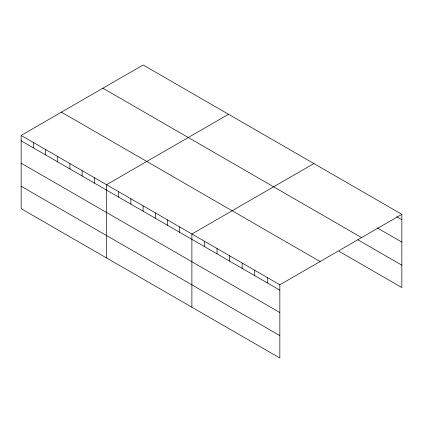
<?xml version="1.0" encoding="UTF-8"?>
<svg xmlns="http://www.w3.org/2000/svg" width="423" height="423" viewBox="0 0 423 423"><rect width="100%" height="100%" fill="white"/><g stroke="black" fill="none" stroke-linecap="round" stroke-linejoin="round"><path stroke-width="0.63" d="M21.15 135.423L279.846 284.779L279.846 358.017L21.15 208.661L21.15 135.423L143.154 64.983L401.85 214.339L401.85 287.577L339.024 251.304M228.526 114.273L106.517 184.714L106.517 257.945M313.892 163.558L191.889 233.998L191.889 307.235M279.846 284.779L401.85 214.339M396.711 216.735L401.85 219.701M377.29 227.923L401.85 242.099M102.895 88.227L361.586 237.583M357.874 239.788L401.85 265.179M61.414 112.18L320.105 261.536M21.15 140.785L279.846 290.141M21.15 163.183L279.846 312.539M21.15 186.263L279.846 335.619M267.278 277.525L267.278 282.887M254.715 270.271L254.715 275.632M242.152 263.016L242.152 268.378M229.583 255.762L229.583 261.123M217.02 248.507L217.02 253.869M204.452 241.253L204.452 246.614M179.69 226.955L179.69 232.317M167.497 219.918L167.497 225.279M155.299 212.875L155.299 218.236M143.106 205.832L143.106 211.193M130.908 198.794L130.908 204.156M118.715 191.751L118.715 197.113M94.324 177.671L94.324 183.032M82.125 170.628L82.125 175.989M69.932 163.59L69.932 168.946M57.734 156.547L57.734 161.909M45.541 149.504L45.541 154.866M33.343 142.466L33.343 147.823"/></g></svg>
